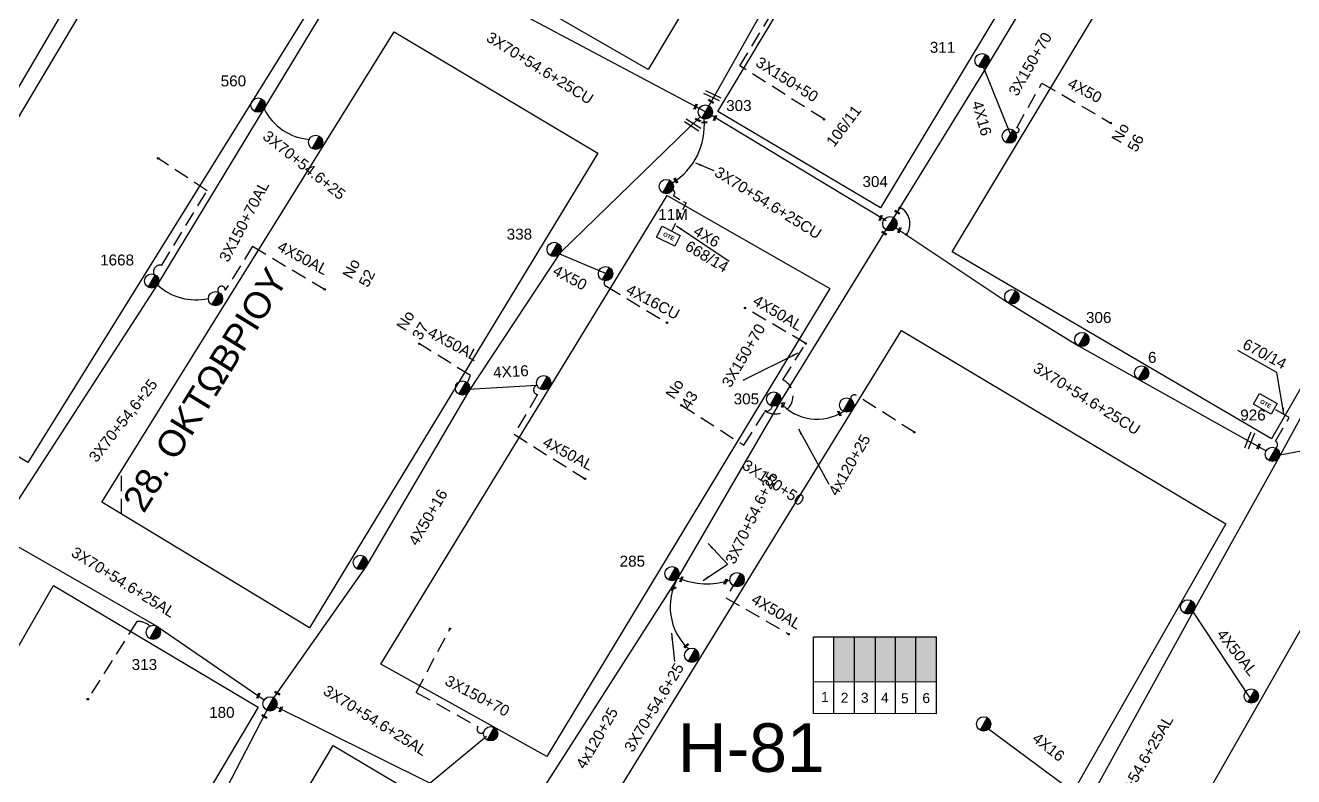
# Model space of a CAD drawing. Header units: millimetres. Extents: x 771 to 3391, y 686 to 1835.
# Drawn here: x 1229.9 to 1439, y 1362.3 to 1486.2 of the extents above; entities that cross this region are included whole.
import ezdxf

# ---------------------------------------------------------------- set-up
doc = ezdxf.new("R2010")
doc.units = ezdxf.units.MM
doc.linetypes.add('DASHED', pattern=[19.05, 12.7, -6.35])
for name, color, linetype in [('Pillar OTE', 7, 'Continuous'), ('Άγνωστα', 7, 'Continuous'), ('Γυμνά εναέρια ΧΤ (3Φ)   4x16CU', 7, 'Continuous'), ('Γυμνά εναέρια ΧΤ (3Φ)   4x50CU', 7, 'Continuous'), ('Γυμνά εναέρια ΧΤ και ΦΟΠ (3Φ)   4x50+16AL', 7, 'Continuous'), ('Εναέρια παροχή ΧΤ 4x16', 7, 'SYN_LINE'), ('Επιγραφές - Σχήματα', 7, 'Continuous'), ('Καλώδια ΧΤ   3x150+50CU', 7, 'DASHED'), ('Καλώδια ΧΤ   3x150+70AL', 7, 'DASHED'), ('Καλώδια ΧΤ   3x150AL+50CU', 7, 'DASHED'), ('Μηχανική τομή', 7, 'Continuous'), ('Στύλος ΦΜ', 7, 'Continuous'), ('Στύλος ΦΜ @ 1', 7, 'Continuous'), ('Συνδέσεις', 7, 'Continuous'), ('Συνεστραμμένα ΧΤ   3x70+54.6+25 AL', 7, 'SYN_LINE'), ('Συνεστραμμένα ΧΤ   4x120+25 AL', 7, 'SYN_LINE'), ('Τομή', 7, 'Continuous'), ('Υπόβαθρο ΔΕΗ', 7, 'Continuous'), ('Υπόγεια καλώδια Παροχών ΧΤ   4x16AL', 7, 'DASHED'), ('Υπόγεια καλώδια Παροχών ΧΤ   4x50AL', 7, 'DASHED'), ('Υπόγεια καλώδια Παροχών ΧΤ   4x6', 7, 'DASHED')]:
    doc.layers.add(name, color=color, linetype=linetype)
doc.styles.add('arial', font='arial.ttf')
doc.styles.get("Standard").update_dxf_attribs({"font": 'arial.ttf'})
doc.linetypes.add('SYN_LINE', pattern='A,0.5,-0.0001,["/\\/\\/\\/",Standard,S=0.1,R=0,X=0,Y=-0.05],-0.25', length=0.7501)
doc.dimstyles.new('ISO-25', dxfattribs={"dimtxt": 2.5, "dimasz": 2.5, "dimexe": 1.25, "dimexo": 0.625, "dimtad": 1, "dimtxsty": 'Standard', "dimcen": 2.5, "dimadec": 0, "dimazin": 0, "dimtfac": 1, "dimtmove": 0, "dimatfit": 3, "dimfxl": 1, "dimarcsym": 0})

# ---------------------------------------------------------------- blocks, each defined once
blk = doc.blocks.new('ΥΠΑΡΧΩΝ ΤΣΙΜΕΝΤΕΝΙΟΣ ΣΤΥΛΟΣ')
at = {"layer": 'Στύλος ΦΜ'}
blk.add_hatch(color=7, dxfattribs=at).paths.add_polyline_path([(-1.29, -2.28, 0.574793), (2.62, 0, 0.268822), (1.3, 2.27)])
at = {"layer": 'Στύλος ΦΜ', "color": 7}
blk.add_line((-1.29, -2.28), (1.3, 2.27), dxfattribs=at)
blk.add_circle((0, 0), 2.62, dxfattribs=at)
at = {"layer": 'Στύλος ΦΜ', "flags": 4}
for tag, p in [('ΑΡΙΘΜΟΣ', (-4.68, 8.05)), ('ΤΥΠΟΣ', (-4.91, 3.03))]:
    blk.add_attdef(tag, p, '', height=4, dxfattribs=at)
blk = doc.blocks.new('ΜΗΧΑΝΙΚΗ ΤΟΜΗ')
at = {"layer": 'Μηχανική τομή', "ltscale": 40}
for p, q in [((-1.89, 0.78), (1.89, 0.78)), ((1.89, 0), (-1.89, 0))]:
    blk.add_line(p, q, dxfattribs=at)
blk = doc.blocks.new('ΤΟΜΗ')
at = {"layer": 'Τομή', "ltscale": 40}
for p, q in [((-5.68, 0), (5.68, 0)), ((5.68, -2.33), (-5.68, -2.33))]:
    blk.add_line(p, q, dxfattribs=at)
blk = doc.blocks.new('_ΣΥΝΔΕΣΗ')
at = {"layer": 'Συνδέσεις', "linetype": 'SYN_LINE', "ltscale": 40}
blk.add_hatch(color=256, dxfattribs=at).paths.add_polyline_path([(0.5, -0.01, 1), (-0.5, -0.01, 1)])
at = {"layer": 'Συνδέσεις'}
blk.add_circle((0, -0.01), 0.5, dxfattribs=at)
blk = doc.blocks.new('PILLAR ΟΤΕ')
at = {"layer": 'Pillar OTE', "ltscale": 40}
blk.add_lwpolyline([(-3.31, 2.02), (3.39, 2.02), (3.39, -1.99), (-3.31, -1.99)], close=True, dxfattribs=at)
at = {"layer": 'Pillar OTE', "insert": (-1.81, 0.71), "char_height": 1.3575, "width": 109.961, "attachment_point": 1}
blk.add_mtext('{\\fArial|b1|i0|c161|p34;OTE}', dxfattribs=at)

msp = doc.modelspace()

# ---------------------------------------------------------------- hatches: boundary and pattern name
at = {"layer": 'Υπόγεια καλώδια Παροχών ΧΤ   4x6', "linetype": 'DASHED', "ltscale": 0.2}
h = msp.add_hatch(color=27, dxfattribs=at)
h.dxf.hatch_style = 1
h.paths.add_polyline_path([(1363.17115, 1377.98283), (1366.61103, 1377.97949), (1366.61149, 1385.34321), (1363.17161, 1385.34342)])
h = msp.add_hatch(color=30, dxfattribs=at)
h.dxf.hatch_style = 1
h.paths.add_polyline_path([(1366.61103, 1377.97949), (1370.0506, 1377.97615), (1370.05106, 1385.34299), (1366.61149, 1385.34321)])
h = msp.add_hatch(color=2, dxfattribs=at)
h.dxf.hatch_style = 1
h.paths.add_polyline_path([(1373.34861, 1385.34278), (1370.05106, 1385.34299), (1370.0506, 1377.97615), (1373.34815, 1377.97295)])
h = msp.add_hatch(color=151, dxfattribs=at)
h.dxf.hatch_style = 1
h.paths.add_polyline_path([(1376.73461, 1385.34257), (1373.34861, 1385.34278), (1373.34815, 1377.97295), (1376.73415, 1377.96966)])
h = msp.add_hatch(color=1, dxfattribs=at)
h.dxf.hatch_style = 1
h.paths.add_polyline_path([(1376.73415, 1377.96966), (1380.1308, 1377.96636), (1380.13126, 1385.34236), (1376.73461, 1385.34257)])

# ---------------------------------------------------------------- linework, layer by layer
at = {"layer": 'Pillar OTE', "ltscale": 40}
for points in [[(1359.84291, 1372.70334), (1359.8437, 1385.34363), (1380.13126, 1385.34236)], [(1363.17082, 1372.70095), (1363.17161, 1385.34342)], [(1366.6107, 1372.69751), (1366.61149, 1385.34321)], [(1370.05027, 1372.69408), (1370.05106, 1385.34299)], [(1373.34782, 1372.69078), (1373.34861, 1385.34278)], [(1376.73382, 1372.6874), (1376.73461, 1385.34257)], [(1380.13047, 1372.80644), (1380.13126, 1385.34236)], [(1359.84324, 1377.98606), (1380.1308, 1377.96636)], [(1380.13046, 1372.67461), (1380.13046, 1372.67461), (1359.84291, 1372.70427)], [(1380.13046, 1372.68401), (1380.13047, 1372.80644)]]:
    msp.add_lwpolyline(points, dxfattribs=at)
at = {"layer": 'Άγνωστα', "color": 133, "linetype": 'DASHED', "ltscale": 0.2}
msp.add_lwpolyline([(1251.09855, 1445.08564, -0.588145326), (1252.41992, 1446.62512), (1252.41992, 1446.62512), (1259.8598, 1458.90104), (1251.81727, 1464.19606)], format="xyb", dxfattribs=at)
at = {"layer": 'Άγνωστα', "color": 1}
for points in [[(1317.58366, 1448.65345), (1325.6402, 1445.2469), (1325.19971, 1444.66452)], [(1324.57394, 1443.8372), (1324.57394, 1443.8372)]]:
    msp.add_lwpolyline(points, dxfattribs=at)
at = {"layer": 'Άγνωστα', "color": 151, "linetype": 'DASHED', "ltscale": 0.2}
msp.add_lwpolyline([(1376.57016, 1419.02784), (1366.83311, 1425.18387), (1366.83311, 1425.18387, 0.694492946), (1366.0254, 1424.47597)], format="xyb", dxfattribs=at)
at = {"layer": 'Άγνωστα', "color": 1, "linetype": 'DASHED', "ltscale": 0.2}
msp.add_lwpolyline([(1250.43323, 1387.1387, 0.21103823), (1248.27785, 1387.88163), (1240.20208, 1375.0619)], format="xyb", dxfattribs=at)
at = {"layer": 'Άγνωστα', "color": 30}
for points in [[(1296.66236, 1361.30669), (1305.92816, 1368.99231)], [(1305.92816, 1368.99231), (1305.92816, 1368.99231)]]:
    msp.add_lwpolyline(points, dxfattribs=at)
at = {"layer": 'Γυμνά εναέρια ΧΤ (3Φ)   4x50CU', "color": 6, "ltscale": 0.2}
for points in [[(1435.83316, 1415.18767), (1455.02993, 1418.77021), (1455.02993, 1418.77021)], [(1431.86417, 1375.16688), (1422.37486, 1389.57669)]]:
    msp.add_lwpolyline(points, dxfattribs=at)
at = {"layer": 'Γυμνά εναέρια ΧΤ και ΦΟΠ (3Φ)   4x50+16AL', "color": 1, "linetype": 'Continuous', "ltscale": 0.2}
msp.add_lwpolyline([(1270.90232, 1375.29741), (1286.1366, 1397.00198), (1303.0203, 1425.81501), (1318.1824, 1448.77514), (1341.17433, 1471.05728)], dxfattribs=at)
at = {"layer": 'Εναέρια παροχή ΧΤ 4x16', "color": 173, "linetype": 'SYN_LINE', "ltscale": 15}
msp.add_lwpolyline([(1387.61727, 1479.84869), (1392.27649, 1468.26953)], dxfattribs=at)
at = {"layer": 'Εναέρια παροχή ΧΤ 4x16', "color": 1, "ltscale": 20}
msp.add_lwpolyline([(1302.93557, 1426.18566), (1314.2717, 1426.83494)], dxfattribs=at)
at = {"layer": 'Εναέρια παροχή ΧΤ 4x16', "color": 6, "ltscale": 20}
msp.add_lwpolyline([(1404.61415, 1358.31895), (1388.66637, 1370.12462)], dxfattribs=at)
at = {"layer": 'Καλώδια ΧΤ   3x150+50CU', "color": 6, "linetype": 'DASHED', "ltscale": 0.2}
msp.add_lwpolyline([(1361.58962, 1470.66566), (1347.72063, 1479.46239), (1347.72063, 1479.46239), (1347.72063, 1479.46239), (1353.11538, 1488.42866, 0.757277891), (1353.66673, 1489.15322)], format="xyb", dxfattribs=at)
at = {"layer": 'Καλώδια ΧΤ   3x150+70AL', "color": 133, "linetype": 'DASHED', "ltscale": 0.2}
msp.add_lwpolyline([(1267.37241, 1449.73168), (1262.87918, 1442.50596, 1.390044381), (1261.7414, 1442.1741)], format="xyb", dxfattribs=at)
at = {"layer": 'Καλώδια ΧΤ   3x150+70AL', "color": 151, "linetype": 'DASHED', "ltscale": 0.2}
msp.add_lwpolyline([(1351.93541, 1422.55259, 1.056109318), (1354.79951, 1427.72955), (1358.56486, 1433.72939)], format="xyb", dxfattribs=at)
at = {"layer": 'Καλώδια ΧΤ   3x150+70AL', "color": 30, "linetype": 'DASHED', "ltscale": 0.2}
msp.add_lwpolyline([(1294.36658, 1376.20286), (1294.36658, 1376.20286), (1299.89421, 1386.6769)], dxfattribs=at)
msp.add_lwpolyline([(1294.36658, 1376.20286), (1304.54123, 1370.54488, 0.943393805), (1305.45833, 1369.62019)], format="xyb", dxfattribs=at)
at = {"layer": 'Καλώδια ΧΤ   3x150AL+50CU', "color": 151, "ltscale": 0.2}
msp.add_lwpolyline([(1338.0734, 1423.5655), (1348.36059, 1416.96595), (1351.93541, 1422.55259, 0.404520965), (1353.03298, 1423.39353)], format="xyb", dxfattribs=at)
at = {"layer": 'Συνεστραμμένα ΧΤ   3x70+54.6+25 AL', "color": 6, "linetype": 'SYN_LINE', "ltscale": 20}
for points in [[(1402.76745, 1572.51349), (1382.16986, 1541.14116), (1369.41783, 1518.53201), (1352.77867, 1490.94145), (1342.59893, 1472.90265)], [(1454.96605, 1448.66167), (1436.42599, 1414.71838), (1422.4185, 1389.51042), (1404.83687, 1357.60354), (1396.14003, 1342.62607), (1379.88647, 1314.9495)]]:
    msp.add_lwpolyline(points, dxfattribs=at)
at = {"layer": 'Συνεστραμμένα ΧΤ   3x70+54.6+25 AL', "color": 173, "linetype": 'SYN_LINE', "ltscale": 20}
for points in [[(1433.33355, 1555.43564), (1417.54564, 1528.92112), (1401.93686, 1501.92342), (1388.47101, 1479.50699), (1373.05228, 1454.45157)], [(1372.43728, 1453.44723), (1391.68965, 1440.57627)], [(1413.35359, 1427.83537), (1434.46985, 1416.01723)]]:
    msp.add_lwpolyline(points, dxfattribs=at)
at = {"layer": 'Συνεστραμμένα ΧΤ   3x70+54.6+25 AL', "color": 151, "ltscale": 20}
msp.add_lwpolyline([(1258.64105, 1524.10668), (1244.44846, 1502.70133), (1227.30126, 1473.45032), (1208.3555, 1441.61844), (1196.04342, 1419.74438)], dxfattribs=at)
at = {"layer": 'Συνεστραμμένα ΧΤ   3x70+54.6+25 AL', "color": 151, "linetype": 'SYN_LINE', "ltscale": 20}
msp.add_lwpolyline([(1371.81122, 1453.94874), (1342.02236, 1471.87564), (1312.86728, 1487.40427), (1288.46484, 1503.79229)], dxfattribs=at)
at = {"layer": 'Συνεστραμμένα ΧΤ   3x70+54.6+25 AL', "color": 133, "linetype": 'SYN_LINE', "ltscale": 20}
msp.add_lwpolyline([(1225.73327, 1403.27281), (1251.68118, 1443.37358), (1269.27424, 1472.37318), (1287.81013, 1502.9946)], dxfattribs=at)
at = {"layer": 'Συνεστραμμένα ΧΤ   3x70+54.6+25 AL', "color": 173, "linetype": 'SYN_LINE', "ltscale": 8}
msp.add_lwpolyline([(1391.96716, 1440.39074), (1403.50652, 1433.34778), (1413.35359, 1427.83537)], dxfattribs=at)
at = {"layer": 'Συνεστραμμένα ΧΤ   3x70+54.6+25 AL', "color": 1, "linetype": 'SYN_LINE', "ltscale": 20}
msp.add_lwpolyline([(1225.14997, 1402.24963), (1251.58604, 1387.12843), (1269.28602, 1374.97868)], dxfattribs=at)
at = {"layer": 'Συνεστραμμένα ΧΤ   3x70+54.6+25 AL', "color": 30, "linetype": 'SYN_LINE', "ltscale": 20}
msp.add_lwpolyline([(1307.3837, 1353.77755), (1296.72508, 1361.1824), (1270.2593, 1374.31085), (1259.08767, 1352.65637), (1239.68333, 1319.6268), (1224.73258, 1295.64618)], dxfattribs=at)
at = {"layer": 'Συνεστραμμένα ΧΤ   3x70+54.6+25 AL', "color": 133, "linetype": 'SYN_LINE', "ltscale": 8}
for centre, radius, start, end in [((1277.49552, 1476.5298), 9.21233, 206.8208387, 264.9554737), ((1258.0217, 1450.30589), 9.39464, 227.5529127, 282.6846185)]:
    msp.add_arc(centre, radius, start, end, dxfattribs=at)
at = {"layer": 'Συνεστραμμένα ΧΤ   3x70+54.6+25 AL', "color": 1, "linetype": 'SYN_LINE', "ltscale": 8}
msp.add_arc((1330.82562, 1469.61376), 11.02568, 301.5078257, 5.7622962, dxfattribs=at)
at = {"layer": 'Συνεστραμμένα ΧΤ   3x70+54.6+25 AL', "color": 151, "linetype": 'SYN_LINE', "ltscale": 15}
msp.add_arc((1345.77771, 1390.32933), 9.56367, 150.3000981, 226.7145165, dxfattribs=at)
at = {"layer": 'Συνεστραμμένα ΧΤ   3x70+54.6+25 AL', "color": 151, "linetype": 'SYN_LINE', "ltscale": 8}
msp.add_arc((1342.28301, 1406.6601), 12.55168, 247.4540809, 287.5684108, dxfattribs=at)
at = {"layer": 'Συνεστραμμένα ΧΤ   4x120+25 AL', "color": 151, "linetype": 'SYN_LINE', "ltscale": 20}
msp.add_lwpolyline([(1311.75004, 1354.78974), (1337.56271, 1395.21227), (1354.27645, 1423.92213), (1372.43425, 1453.44909)], dxfattribs=at)
at = {"layer": 'Συνεστραμμένα ΧΤ   4x120+25 AL', "color": 151, "linetype": 'SYN_LINE', "ltscale": 15}
msp.add_arc((1360.41039, 1429.20861), 7.97969, 220.4863264, 303.5478316, dxfattribs=at)
at = {"layer": 'Υπόβαθρο ΔΕΗ'}
for points in [[(1358.539, 1595.90197), (1391.89977, 1578.07141), (1332.59663, 1478.85015), (1298.77731, 1498.3591), (1358.539, 1595.90197)], [(1344.08814, 1471.93386), (1403.87324, 1571.29893), (1431.74304, 1556.53891), (1416.00965, 1531.05788), (1370.91237, 1456.05286), (1344.08814, 1471.93386)], [(1382.71298, 1448.83635), (1443.47759, 1549.89527), (1495.13343, 1521.80768), (1435.34774, 1418.00605), (1382.71493, 1448.83521)], [(1204.34938, 1429.97167), (1252.33587, 1510.6095), (1278.32673, 1491.45835), (1230.31673, 1414.08637), (1204.34938, 1429.97167)], [(1242.4948, 1407.53454), (1290.73197, 1485.10636), (1324.26362, 1465.10715), (1276.74154, 1386.86606), (1242.4948, 1407.53454)], [(1288.51642, 1380.84675), (1335.74574, 1458.09799), (1362.55137, 1442.76817), (1315.85963, 1365.64158), (1288.51642, 1380.84675)], [(1327.30925, 1359.36115), (1374.34609, 1435.86794), (1427.79181, 1403.9901), (1384.38588, 1327.8044), (1327.30925, 1359.36115)], [(1436.25042, 1428.95879), (1429.78148, 1432.57233)], [(1423.35547, 1357.0829), (1464.74883, 1429.67308), (1504.39598, 1395.76587), (1466.70158, 1329.58307), (1423.35547, 1357.0829)], [(1191.05132, 1318.26237), (1234.53168, 1393.81805), (1268.3003, 1373.73978), (1222.78997, 1297.13785), (1191.05132, 1318.26237)], [(1234.40705, 1289.60886), (1280.67544, 1367.46757), (1307.71666, 1351.39503), (1262.21779, 1271.90005), (1234.40705, 1289.60886)]]:
    msp.add_lwpolyline(points, dxfattribs=at)
msp.add_arc((1372.70919, 1453.44112), 3.0366, 323.4790728, 62.8760507, dxfattribs=at)
at = {"layer": 'Υπόγεια καλώδια Παροχών ΧΤ   4x16AL', "color": 1, "linetype": 'DASHED', "ltscale": 0.2}
msp.add_lwpolyline([(1325.48636, 1444.05538, 0.610208289), (1325.78729, 1443.10529), (1335.63896, 1437.16257)], format="xyb", dxfattribs=at)
at = {"layer": 'Υπόγεια καλώδια Παροχών ΧΤ   4x50AL', "color": 173, "linetype": 'DASHED', "ltscale": 0.2}
msp.add_lwpolyline([(1393.08296, 1468.5844, 1.441473665), (1393.34459, 1469.27895), (1393.34459, 1469.27895), (1393.34459, 1469.27895), (1393.34459, 1469.27895), (1393.34459, 1469.27895), (1397.49287, 1476.64967), (1408.94708, 1470.00253)], format="xyb", dxfattribs=at)
at = {"layer": 'Υπόγεια καλώδια Παροχών ΧΤ   4x50AL', "color": 133, "linetype": 'DASHED', "ltscale": 0.2}
msp.add_lwpolyline([(1267.37241, 1449.73168), (1279.23374, 1442.65889)], dxfattribs=at)
at = {"layer": 'Υπόγεια καλώδια Παροχών ΧΤ   4x50AL', "color": 151, "linetype": 'DASHED', "ltscale": 0.2}
msp.add_lwpolyline([(1358.56486, 1433.72939), (1348.57149, 1439.58785)], dxfattribs=at)
at = {"layer": 'Υπόγεια καλώδια Παροχών ΧΤ   4x50AL', "color": 1, "ltscale": 0.2}
msp.add_lwpolyline([(1302.93557, 1426.18566), (1302.68916, 1427.0241), (1303.28178, 1428.43918), (1294.86624, 1433.66346)], dxfattribs=at)
msp.add_lwpolyline([(1314.27599, 1426.84455, 0.803123613), (1314.36601, 1425.28125), (1314.36601, 1425.28125), (1310.4704, 1418.74959), (1322.17422, 1411.42678)], format="xyb", dxfattribs=at)
at = {"layer": 'Υπόγεια καλώδια Παροχών ΧΤ   4x50AL', "color": 151, "ltscale": 0.2}
msp.add_lwpolyline([(1347.36008, 1395.05698), (1345.3986, 1391.81392), (1355.75431, 1385.8367)], dxfattribs=at)
at = {"layer": 'Υπόγεια καλώδια Παροχών ΧΤ   4x6', "linetype": 'DASHED', "ltscale": 0.2}
msp.add_line((1245.74581, 1405.57251), (1245.74581, 1412.7626), dxfattribs=at)
at = {"layer": 'Υπόγεια καλώδια Παροχών ΧΤ   4x6', "color": 1, "linetype": 'DASHED', "ltscale": 0.1}
msp.add_lwpolyline([(1336.63256, 1459.0384, -0.628488699), (1336.70944, 1458.08725), (1338.83515, 1456.87158), (1336.45922, 1452.25409)], format="xyb", dxfattribs=at)
at = {"layer": 'Υπόγεια καλώδια Παροχών ΧΤ   4x6', "color": 6, "linetype": 'DASHED', "ltscale": 0.2}
msp.add_lwpolyline([(1436.08525, 1416.46766, 0.510440234), (1436.01348, 1417.62261), (1438.25941, 1421.52207), (1435.81201, 1422.93168)], format="xyb", dxfattribs=at)

# ---------------------------------------------------------------- block references
at = {"layer": 'Pillar OTE', "xscale": 0.5, "yscale": 0.5, "zscale": 0.5}
for p, rotation in [((1335.91393, 1451.3903), 332.9828465294397), ((1434.31524, 1423.7713), 330.0597361167477)]:
    msp.add_blockref('PILLAR ΟΤΕ', p, dxfattribs=dict(at, rotation=rotation))
at = {"layer": 'Μηχανική τομή'}
for p, xscale, yscale, zscale, rotation in [((1340.48407, 1472.71181), 0.249999999999919, 0.249999999999919, 0.249999999999919, 68.45138536945211), ((1342.88494, 1473.5469), 0.25, 0.25, 0.25, 327.7252172787099), ((1340.73744, 1470.45599), 0.2500000000002005, 0.2500000000002005, 0.2500000000002005, 331.5446991727721), ((1341.84242, 1470.0564), 0.2500000000002005, 0.2500000000002005, 0.2500000000002005, 3.533893871706776), ((1343.70229, 1470.83557), 0.249999999999919, 0.249999999999919, 0.249999999999919, 68.45138536945211), ((1337.07668, 1460.53137), 0.2500000000002005, 0.2500000000002005, 0.2500000000002005, 303.0893983455421), ((1373.59267, 1455.29613), 0.25, 0.25, 0.25, 327.7252172787099), ((1371.00063, 1454.36979), 0.249999999999919, 0.249999999999919, 0.249999999999919, 68.45138536945211), ((1371.44582, 1451.81863), 0.25, 0.25, 0.25, 327.7252172787099), ((1374.0945, 1452.35377), 0.249999999999919, 0.249999999999919, 0.249999999999919, 68.45138536945211), ((1354.91708, 1423.56252), 0.249999999999919, 0.249999999999919, 0.249999999999919, 68.45138536945211), ((1364.18393, 1422.23319), 0.249999999999919, 0.249999999999919, 0.249999999999919, 120.8670620455949), ((1433.29363, 1416.69321), 0.249999999999919, 0.249999999999919, 0.249999999999919, 68.45138536945211), ((1338.13862, 1394.81014), 0.249999999999919, 0.249999999999919, 0.249999999999919, 68.45138536945211), ((1345.42957, 1394.39845), 0.249999999999919, 0.249999999999919, 0.249999999999919, 68.45138536945211), ((1336.75947, 1393.22353), 0.249999999999919, 0.249999999999919, 0.249999999999919, 28.04128980307869), ((1338.9698, 1383.81666), 0.249999999999919, 0.249999999999919, 0.249999999999919, 43.68851158601046), ((1268.4052, 1375.63595), 0.249999999999919, 0.249999999999919, 0.249999999999919, 68.45138536945211), ((1271.3929, 1375.99635), 0.25, 0.25, 0.25, 327.7252172787099), ((1272.11195, 1373.372), 0.249999999999919, 0.249999999999919, 0.249999999999919, 68.45138536945211), ((1269.25806, 1372.15582), 0.25, 0.25, 0.25, 327.7252172787099)]:
    msp.add_blockref('ΜΗΧΑΝΙΚΗ ΤΟΜΗ', p, dxfattribs=dict(at, xscale=xscale, yscale=yscale, zscale=zscale, rotation=rotation))
at = {"layer": 'Στύλος ΦΜ @ 1', "ltscale": 40}
ref = msp.add_blockref('ΥΠΑΡΧΩΝ ΤΣΙΜΕΝΤΕΝΙΟΣ ΣΤΥΛΟΣ', (1387.64247, 1480.34405), dxfattribs=dict(at, xscale=0.4499999999998181, yscale=0.4499999999998181, zscale=0.4499999999998181))
ref.add_attrib('ΤΥΠΟΣ', '311', (1379.01446, 1481.63205), dxfattribs={"layer": 'Στύλος ΦΜ', "height": 1.8, "flags": 4})
ref = msp.add_blockref('ΥΠΑΡΧΩΝ ΤΣΙΜΕΝΤΕΝΙΟΣ ΣΤΥΛΟΣ', (1268.28238, 1473.00828), dxfattribs=dict(at, xscale=0.4499999999998181, yscale=0.4499999999998181, zscale=0.4499999999998181))
ref.add_attrib('ΤΥΠΟΣ', '560', (1262.116, 1476.09748), dxfattribs={"layer": 'Στύλος ΦΜ', "height": 1.8, "flags": 4})
ref = msp.add_blockref('ΥΠΑΡΧΩΝ ΤΣΙΜΕΝΤΕΝΙΟΣ ΣΤΥΛΟΣ', (1342.02009, 1471.87693), dxfattribs=dict(at, xscale=0.4499999999998181, yscale=0.4499999999998181, zscale=0.4499999999998181))
ref.add_attrib('ΤΥΠΟΣ', '303', (1345.4405, 1472.03336), dxfattribs={"layer": 'Στύλος ΦΜ', "height": 1.8, "flags": 4})
at = {"layer": 'Στύλος ΦΜ @ 1', "ltscale": 40, "xscale": 0.4499999999998181, "yscale": 0.4499999999998181, "zscale": 0.4499999999998181}
for p in [(1277.76038, 1466.87178), (1392.12991, 1467.89241), (1325.56612, 1445.23044), (1261.26163, 1441.09848), (1392.5482, 1441.41521), (1315.36518, 1427.24629), (1301.98196, 1426.37088), (1365.31221, 1423.57025), (1285.13217, 1397.61699), (1347.24656, 1394.77606), (1421.53874, 1390.29347), (1339.76748, 1382.32442), (1432.00944, 1375.60054), (1387.88688, 1371.00754), (1306.61024, 1369.37472)]:
    msp.add_blockref('ΥΠΑΡΧΩΝ ΤΣΙΜΕΝΤΕΝΙΟΣ ΣΤΥΛΟΣ', p, dxfattribs=at)
at = {"layer": 'Στύλος ΦΜ @ 1', "ltscale": 40}
ref = msp.add_blockref('ΥΠΑΡΧΩΝ ΤΣΙΜΕΝΤΕΝΙΟΣ ΣΤΥΛΟΣ', (1335.59046, 1459.58718), dxfattribs=dict(at, xscale=0.4499999999998181, yscale=0.4499999999998181, zscale=0.4499999999998181))
ref.add_attrib('ΤΥΠΟΣ', '11Μ', (1334.25243, 1454.08952), dxfattribs={"layer": 'Στύλος ΦΜ', "height": 1.8, "flags": 4})
ref = msp.add_blockref('ΥΠΑΡΧΩΝ ΤΣΙΜΕΝΤΕΝΙΟΣ ΣΤΥΛΟΣ', (1372.43501, 1453.44852), dxfattribs=dict(at, xscale=0.4499999999998181, yscale=0.4499999999998181, zscale=0.4499999999998181))
ref.add_attrib('ΤΥΠΟΣ', '304', (1367.90989, 1459.50459), dxfattribs={"layer": 'Στύλος ΦΜ', "height": 1.8, "flags": 4})
ref = msp.add_blockref('ΥΠΑΡΧΩΝ ΤΣΙΜΕΝΤΕΝΙΟΣ ΣΤΥΛΟΣ', (1317.08983, 1449.21496), dxfattribs=dict(at, xscale=0.4499999999998181, yscale=0.4499999999998181, zscale=0.4499999999998181))
ref.add_attrib('ΤΥΠΟΣ', '338', (1309.26267, 1450.83981), dxfattribs={"layer": 'Στύλος ΦΜ', "height": 1.8, "flags": 4})
ref = msp.add_blockref('ΥΠΑΡΧΩΝ ΤΣΙΜΕΝΤΕΝΙΟΣ ΣΤΥΛΟΣ', (1250.75338, 1444.02437), dxfattribs=dict(at, xscale=0.4499999999998181, yscale=0.4499999999998181, zscale=0.4499999999998181))
ref.add_attrib('ΤΥΠΟΣ', '1668', (1242.23867, 1446.57666), dxfattribs={"layer": 'Στύλος ΦΜ', "height": 1.8, "flags": 4})
ref = msp.add_blockref('ΥΠΑΡΧΩΝ ΤΣΙΜΕΝΤΕΝΙΟΣ ΣΤΥΛΟΣ', (1404.08755, 1434.37225), dxfattribs=dict(at, xscale=0.4499999999998181, yscale=0.4499999999998181, zscale=0.4499999999998181))
ref.add_attrib('ΤΥΠΟΣ', '306', (1404.75937, 1437.10276), dxfattribs={"layer": 'Στύλος ΦΜ', "height": 1.8, "flags": 4})
ref = msp.add_blockref('ΥΠΑΡΧΩΝ ΤΣΙΜΕΝΤΕΝΙΟΣ ΣΤΥΛΟΣ', (1413.93462, 1428.85984), dxfattribs=dict(at, xscale=0.4499999999998181, yscale=0.4499999999998181, zscale=0.4499999999998181))
ref.add_attrib('ΤΥΠΟΣ', '6', (1414.98654, 1430.52448), dxfattribs={"layer": 'Στύλος ΦΜ', "height": 1.8, "flags": 4})
ref = msp.add_blockref('ΥΠΑΡΧΩΝ ΤΣΙΜΕΝΤΕΝΙΟΣ ΣΤΥΛΟΣ', (1353.28302, 1424.54445), dxfattribs=dict(at, xscale=0.4499999999998181, yscale=0.4499999999998181, zscale=0.4499999999998181))
ref.add_attrib('ΤΥΠΟΣ', '305', (1346.68271, 1423.68352), dxfattribs={"layer": 'Στύλος ΦΜ', "height": 1.8, "flags": 4})
ref = msp.add_blockref('ΥΠΑΡΧΩΝ ΤΣΙΜΕΝΤΕΝΙΟΣ ΣΤΥΛΟΣ', (1435.49969, 1415.44577), dxfattribs=dict(at, xscale=0.4499999999998181, yscale=0.4499999999998181, zscale=0.4499999999998181))
ref.add_attrib('ΤΥΠΟΣ', '926', (1430.19263, 1421.0256), dxfattribs={"layer": 'Στύλος ΦΜ', "height": 1.8, "flags": 4})
ref = msp.add_blockref('ΥΠΑΡΧΩΝ ΤΣΙΜΕΝΤΕΝΙΟΣ ΣΤΥΛΟΣ', (1336.52654, 1395.77219), dxfattribs=dict(at, xscale=0.4499999999998181, yscale=0.4499999999998181, zscale=0.4499999999998181))
ref.add_attrib('ΤΥΠΟΣ', '285', (1327.88235, 1396.93539), dxfattribs={"layer": 'Στύλος ΦΜ', "height": 1.8, "flags": 4})
ref = msp.add_blockref('ΥΠΑΡΧΩΝ ΤΣΙΜΕΝΤΕΝΙΟΣ ΣΤΥΛΟΣ', (1251.00048, 1386.10654), dxfattribs=dict(at, xscale=0.4499999999998181, yscale=0.4499999999998181, zscale=0.4499999999998181))
ref.add_attrib('ΤΥΠΟΣ', '313', (1247.44138, 1379.89731), dxfattribs={"layer": 'Στύλος ΦΜ', "height": 1.8, "flags": 4})
ref = msp.add_blockref('ΥΠΑΡΧΩΝ ΤΣΙΜΕΝΤΕΝΙΟΣ ΣΤΥΛΟΣ', (1270.25703, 1374.31214), dxfattribs=dict(at, xscale=0.4499999999998181, yscale=0.4499999999998181, zscale=0.4499999999998181))
ref.add_attrib('ΤΥΠΟΣ', '180', (1260.20814, 1372.00526), dxfattribs={"layer": 'Στύλος ΦΜ', "height": 1.8, "flags": 4})
at = {"layer": 'Συνδέσεις', "xscale": 0.25, "yscale": 0.25, "zscale": 0.25}
for p in [(1361.58962, 1470.66566), (1408.83921, 1470.06717), (1251.8059, 1464.23518), (1374.0771, 1456.06297), (1375.13689, 1451.67747), (1279.26813, 1442.64063), (1348.56944, 1439.56288), (1335.67864, 1437.13976), (1294.85276, 1433.66793), (1358.53485, 1433.71159), (1338.06874, 1423.52305), (1351.93649, 1422.56275), (1376.45993, 1419.08814), (1322.17361, 1411.40145), (1299.93351, 1386.68978), (1355.74748, 1385.80085), (1240.21408, 1375.08194)]:
    msp.add_blockref('_ΣΥΝΔΕΣΗ', p, dxfattribs=at)
at = {"layer": 'Τομή'}
for p, xscale, yscale, zscale, rotation in [((1343.29938, 1474.8232), 0.25, 0.25, 0.25, 334.6679944973969), ((1340.06621, 1469.98337), 0.25, 0.25, 0.25, 327.1113316327676), ((1432.02422, 1417.62289), 0.2499999999998873, 0.2499999999998873, 0.2499999999998873, 248.1909067709115)]:
    msp.add_blockref('ΤΟΜΗ', p, dxfattribs=dict(at, xscale=xscale, yscale=yscale, zscale=zscale, rotation=rotation))

# ---------------------------------------------------------------- texts
at = {"ltscale": 40, "insert": (1245.74581, 1407.84593), "char_height": 4, "width": 64.8866414, "attachment_point": 1, "rotation": 58.3233569, "style": 'arial'}
msp.add_mtext('{\\H1.083x;28. OKΤΩBPIOY}', dxfattribs=at)
at = {"ltscale": 30, "char_height": 1.63441, "width": 11.2572904, "attachment_point": 1}
for s, insert in [('1', (1361.08907, 1376.26466)), ('2', (1364.32754, 1376.1312)), ('3', (1367.65813, 1376.1312)), ('4', (1370.96163, 1376.1312)), ('5', (1374.26514, 1376.05002)), ('6', (1377.78527, 1376.07709))]:
    msp.add_mtext(s, dxfattribs=dict(at, insert=insert))
at = {"layer": 'Άγνωστα', "color": 7, "char_height": 1.8, "attachment_point": 1}
for s, insert, rotation in [('3X70+54.6+25CU', (1306.68559, 1485.2121), 328.042606), ('3X150+70', (1391.87436, 1475.25201), 59.7965722), ('3X150+50', (1351.09785, 1481.10805), 327.5870466), ('4X50', (1402.40595, 1477.61057), 332.0897021), ('106/11', (1361.79282, 1467.03441), 53.2221919), ('3X70+54.6+25', (1270.00103, 1468.97721), 321.4232981), ('3X70+54.6+25CU', (1344.29898, 1462.99922), 328.042606), ('4X50', (1317.53184, 1446.74232), 332.0897021), ('3X150+70', (1344.60822, 1427.21977), 59.7087685), ('3X70+54.6+25CU', (1396.8392, 1430.72185), 328.042606), ('3X70+54,6+25', (1240.22306, 1415.0856), 51.9246009), ('3X70+54.6+25', (1345.20877, 1397.97015), 64.082943), ('4X50+16', (1292.95463, 1401.13245), 59.8533125), ('3X70+54.6+25', (1328.51239, 1367.11223), 58.9614831), ('3X150+70', (1299.7559, 1379.14378), 332.0897021)]:
    msp.add_mtext_dynamic_manual_height_columns(s, width=1.8, gutter_width=12.5, heights=[0.04535], dxfattribs=dict(at, insert=insert, rotation=rotation))
at = {"layer": 'Άγνωστα', "color": 7}
note = msp.add_mtext_dynamic_manual_height_columns('No ', width=1.8, gutter_width=1.57066, heights=[0.04535, 0], dxfattribs=dict(at, insert=(1407.21993, 1464.50894), char_height=1.8, attachment_point=1, rotation=60.946281))
for column, words in zip(note.columns.linked_columns, ['56']):
    column.text = words
note = msp.add_mtext_dynamic_manual_height_columns('No ', width=1.8, gutter_width=1.68062, heights=[0.04535, 0], dxfattribs=dict(at, insert=(1280.51299, 1441.92523), char_height=1.8, attachment_point=1, rotation=62.806643))
for column, words in zip(note.columns.linked_columns, ['52']):
    column.text = words
note = msp.add_mtext_dynamic_manual_height_columns('No ', width=1.8, gutter_width=1.84485, heights=[0.04535, 0], dxfattribs=dict(at, insert=(1289.0938, 1433.46833), char_height=1.8, attachment_point=1, rotation=58.928319))
for column, words in zip(note.columns.linked_columns, ['37']):
    column.text = words
note = msp.add_mtext_dynamic_manual_height_columns('No ', width=1.8, gutter_width=1.66149, heights=[0.04535, 0], dxfattribs=dict(at, insert=(1333.48501, 1422.42905), char_height=1.8, attachment_point=1, rotation=57.6861743))
for column, words in zip(note.columns.linked_columns, ['43']):
    column.text = words
note = msp.add_mtext_dynamic_manual_height_columns('3X150+50\\P', width=1.8, gutter_width=12.5, heights=[0.04535, 0], dxfattribs=dict(at, insert=(1336.96592, 1422.56138), char_height=1.8, attachment_point=1, rotation=326.6603566))
at = {"layer": 'Γυμνά εναέρια ΧΤ (3Φ)   4x16CU', "color": 7, "insert": (1329.6032, 1443.60577), "char_height": 1.8, "attachment_point": 1, "rotation": 332.0897021}
msp.add_mtext_dynamic_manual_height_columns('4X16CU', width=1.8, gutter_width=12.5, heights=[0.04535], dxfattribs=at)
at = {"layer": 'Γυμνά εναέρια ΧΤ και ΦΟΠ (3Φ)   4x50+16AL', "color": 7, "char_height": 1.8, "attachment_point": 1, "rotation": 59.8533125}
for insert in [(1362.17364, 1409.33348), (1320.56575, 1364.31553)]:
    msp.add_mtext_dynamic_manual_height_columns('4x120+25', width=1.8, gutter_width=12.5, heights=[0.04535], dxfattribs=dict(at, insert=insert))
at = {"layer": 'Εναέρια παροχή ΧΤ 4x16', "color": 7, "char_height": 1.8, "attachment_point": 1}
for insert, rotation in [((1387.65632, 1473.91613), 285.9272461), ((1306.9775, 1429.83829), 3.1005154), ((1396.86385, 1369.74055), 321.4759789)]:
    msp.add_mtext_dynamic_manual_height_columns('4X16', width=1.8, gutter_width=12.5, heights=[0.04535], dxfattribs=dict(at, insert=insert, rotation=rotation))
at = {"layer": 'Καλώδια ΧΤ   3x150+70AL', "color": 7, "insert": (1261.75077, 1447.80958), "char_height": 1.8, "attachment_point": 1, "rotation": 62.0897021}
msp.add_mtext_dynamic_manual_height_columns('3X150+70AL', width=1.8, gutter_width=12.5, heights=[0.04535], dxfattribs=at)
at = {"layer": 'Συνεστραμμένα ΧΤ   3x70+54.6+25 AL', "color": 7, "char_height": 1.8, "attachment_point": 1}
for insert, rotation in [((1238.25611, 1400.32595), 328.042606), ((1279.79891, 1377.52704), 328.042606), ((1407.85279, 1355.72505), 59.8533125)]:
    msp.add_mtext_dynamic_manual_height_columns('3X70+54.6+25AL', width=1.8, gutter_width=12.5, heights=[0.04535], dxfattribs=dict(at, insert=insert, rotation=rotation))
at = {"layer": 'Υπόβαθρο ΔΕΗ', "insert": (1337.45934, 1371.09667), "char_height": 8, "attachment_point": 1}
msp.add_mtext_dynamic_manual_height_columns('H-81', width=84.657329, gutter_width=12.5, heights=[0], dxfattribs=at)
at = {"layer": 'Υπόγεια καλώδια Παροχών ΧΤ   4x50AL', "color": 7, "char_height": 1.8, "attachment_point": 1}
for s, insert, rotation in [('4Χ6', (1340.78052, 1453.28792), 329.3400346), ('4X50AL', (1272.13297, 1450.71585), 332.0897021), ('668/14', (1339.41643, 1450.79616), 329.3400346), ('4X50AL', (1350.58742, 1441.81894), 329.3400346), ('4X50AL', (1296.9211, 1436.52773), 332.0897021), ('670/14', (1431.25072, 1434.59031), 332.0897021), ('4X50AL', (1315.87064, 1418.47803), 332.0897021), ('4X50AL', (1350.34329, 1392.60016), 329.3649039), ('4X50AL', (1427.60374, 1386.85438), 308.4545072)]:
    msp.add_mtext_dynamic_manual_height_columns(s, width=1.8, gutter_width=12.5, heights=[0.04535], dxfattribs=dict(at, insert=insert, rotation=rotation))

# ---------------------------------------------------------------- leaders
at = {"layer": 'Επιγραφές - Σχήματα', "ltscale": 40}
for points in [[(1340.3706, 1463.46498), (1343.41639, 1462.24331)], [(1337.2486, 1453.09563), (1345.91305, 1447.29747)], [(1357.24987, 1432.12526), (1348.19489, 1427.6307)], [(1437.38815, 1422.14477), (1436.25042, 1428.95879)], [(1357.35919, 1419.63472), (1362.3451, 1410.49904)], [(1342.4608, 1400.73513), (1345.65977, 1397.35212)], [(1341.63685, 1394.62644), (1345.65977, 1397.35212)], [(1336.45136, 1385.97981), (1336.9374, 1381.29625)]]:
    msp.add_leader(points, dimstyle='ISO-25', override={"dimasz": 1, "dimtad": 0}, dxfattribs=at)

doc.saveas('drawing.dxf')
